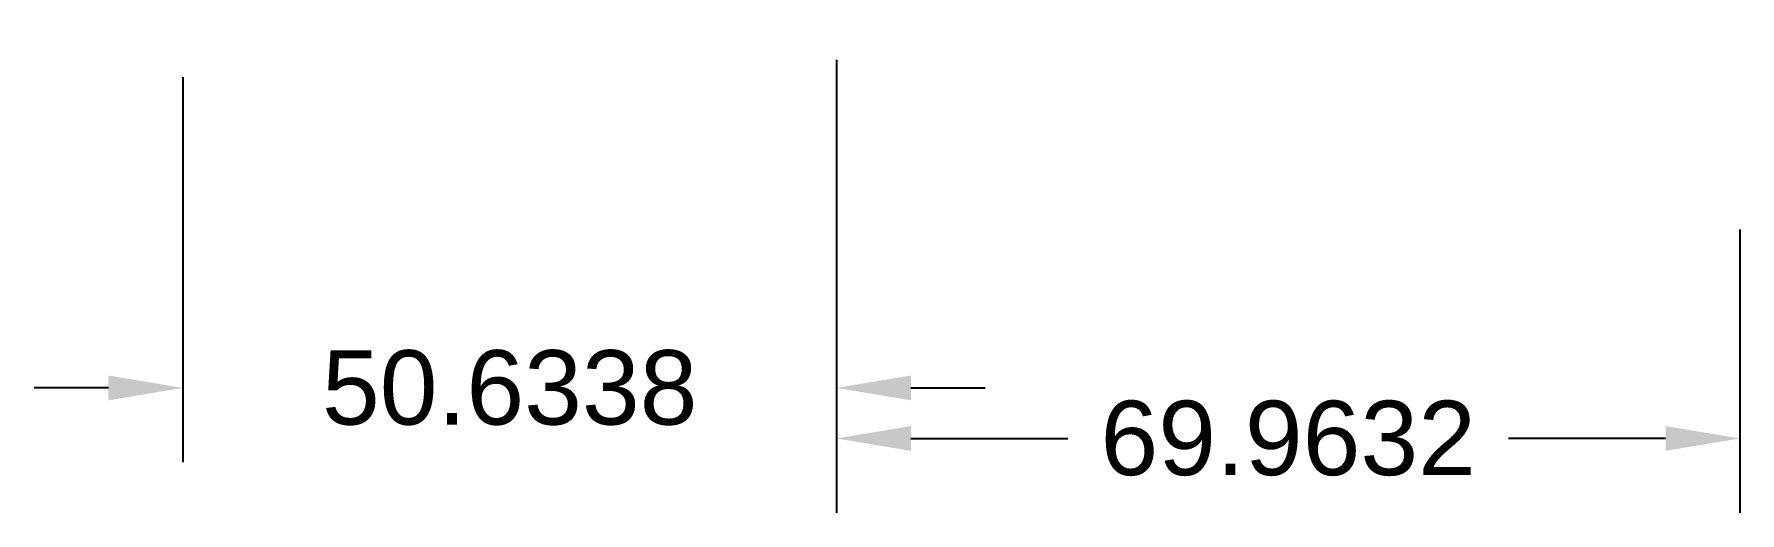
# Paper-space layout 'Layout2' of a CAD drawing. Header units: inches. Extents: x 5.39 to 9.52, y 4.15 to 5.31.
import ezdxf

# ---------------------------------------------------------------- set-up
doc = ezdxf.new("R2010")
doc.units = ezdxf.units.IN
doc.header["$MEASUREMENT"] = 0
doc.styles.get("Standard").update_dxf_attribs({"font": 'arial.ttf'})
doc.dimstyles.get("Standard").update_dxf_attribs({"dimtxt": 0.18, "dimasz": 0.18, "dimexe": 0.18, "dimexo": 0.0625, "dimgap": 0.09, "dimtad": 0, "dimtih": 1, "dimtoh": 1, "dimdec": 4, "dimzin": 0, "dimdsep": 46, "dimtxsty": 'Standard', "dimcen": 0.09, "dimadec": 0, "dimazin": 0, "dimtfac": 1, "dimtdec": 4, "dimtofl": 0, "dimtmove": 0, "dimatfit": 3, "dimfxl": 1, "dimtolj": 1, "dimtzin": 0, "dimarcsym": 0})

# ---------------------------------------------------------------- blocks, each defined once
blk = doc.blocks.new('*D12')
at = {"color": 0, "lineweight": -2, "transparency": 16777216}
for p, q in [((7.330037512877887, 4.837353335152474), (7.330037512877887, 4.151805598066939)), ((9.516386207105205, 4.837353335152474), (9.516386207105205, 4.151805598066939)), ((7.510037512877886, 4.331805598066939), (7.890087712651847, 4.331805598066939)), ((9.336386207105205, 4.331805598066939), (8.956336007331247, 4.331805598066939))]:
    blk.add_line(p, q, dxfattribs=at)
at = {"color": 0, "transparency": 16777216}
for points in [[(7.510037512877886, 4.361805598066939), (7.510037512877886, 4.301805598066939), (7.330037512877887, 4.331805598066939)], [(9.336386207105205, 4.361805598066939), (9.336386207105205, 4.301805598066939), (9.516386207105205, 4.331805598066939)]]:
    blk.add_solid(points, dxfattribs=at)
at = {"layer": 'Defpoints', "color": 0, "transparency": 16777216}
for p in [(7.330037512877887, 4.899853335152474), (9.516386207105205, 4.899853335152474), (9.516386207105205, 4.331805598066939)]:
    blk.add_point(p, dxfattribs=at)
at = {"color": 0, "transparency": 16777216, "insert": (8.423211859991547, 4.331805598066939), "char_height": 0.18, "attachment_point": 5}
blk.add_mtext('\\A1;69.9632', dxfattribs=at)
blk = doc.blocks.new('*D14')
at = {"color": 0, "lineweight": -2, "transparency": 16777216}
for p, q in [((7.330037512877887, 5.247545972056734), (7.330037512877887, 4.274085642196319)), ((5.747731474778853, 5.206007628609505), (5.747731474778853, 4.274085642196319)), ((5.567731474778854, 4.454085642196318), (5.387731474778853, 4.454085642196318)), ((7.510037512877886, 4.454085642196318), (7.690037512877887, 4.454085642196318))]:
    blk.add_line(p, q, dxfattribs=at)
at = {"color": 0, "transparency": 16777216}
for points in [[(5.567731474778854, 4.484085642196319), (5.567731474778854, 4.424085642196318), (5.747731474778853, 4.454085642196318)], [(7.510037512877886, 4.484085642196319), (7.510037512877886, 4.424085642196318), (7.330037512877887, 4.454085642196318)]]:
    blk.add_solid(points, dxfattribs=at)
at = {"layer": 'Defpoints', "color": 0, "transparency": 16777216}
for p in [(7.330037512877887, 5.310045972056734), (5.747731474778853, 5.268507628609505), (5.747731474778853, 4.454085642196318)]:
    blk.add_point(p, dxfattribs=at)
at = {"color": 0, "transparency": 16777216, "insert": (6.53888449382837, 4.454085642196318), "char_height": 0.18, "attachment_point": 5}
blk.add_mtext('\\A1;50.6338', dxfattribs=at)

psp = doc.layouts.new('Layout2')

# ---------------------------------------------------------------- dimensions: what is measured, and where the dimension line sits
for base, p1, p2, picture, middle in [((5.747731474778853, 4.454085642196318), (7.330037512877887, 5.310045972056734), (5.747731474778853, 5.268507628609505), '*D14', (6.53888449382837, 4.454085642196318)), ((9.516386207105205, 4.331805598066939), (7.330037512877887, 4.899853335152474), (9.516386207105205, 4.899853335152474), '*D12', (8.423211859991547, 4.331805598066939))]:
    dim = psp.add_linear_dim(base=base, p1=p1, p2=p2, dimstyle='Standard', override={"dimlfac": -32})
    dim.commit()
    dim.dimension.update_dxf_attribs({"geometry": picture, "text_midpoint": middle})

doc.saveas('drawing.dxf')
